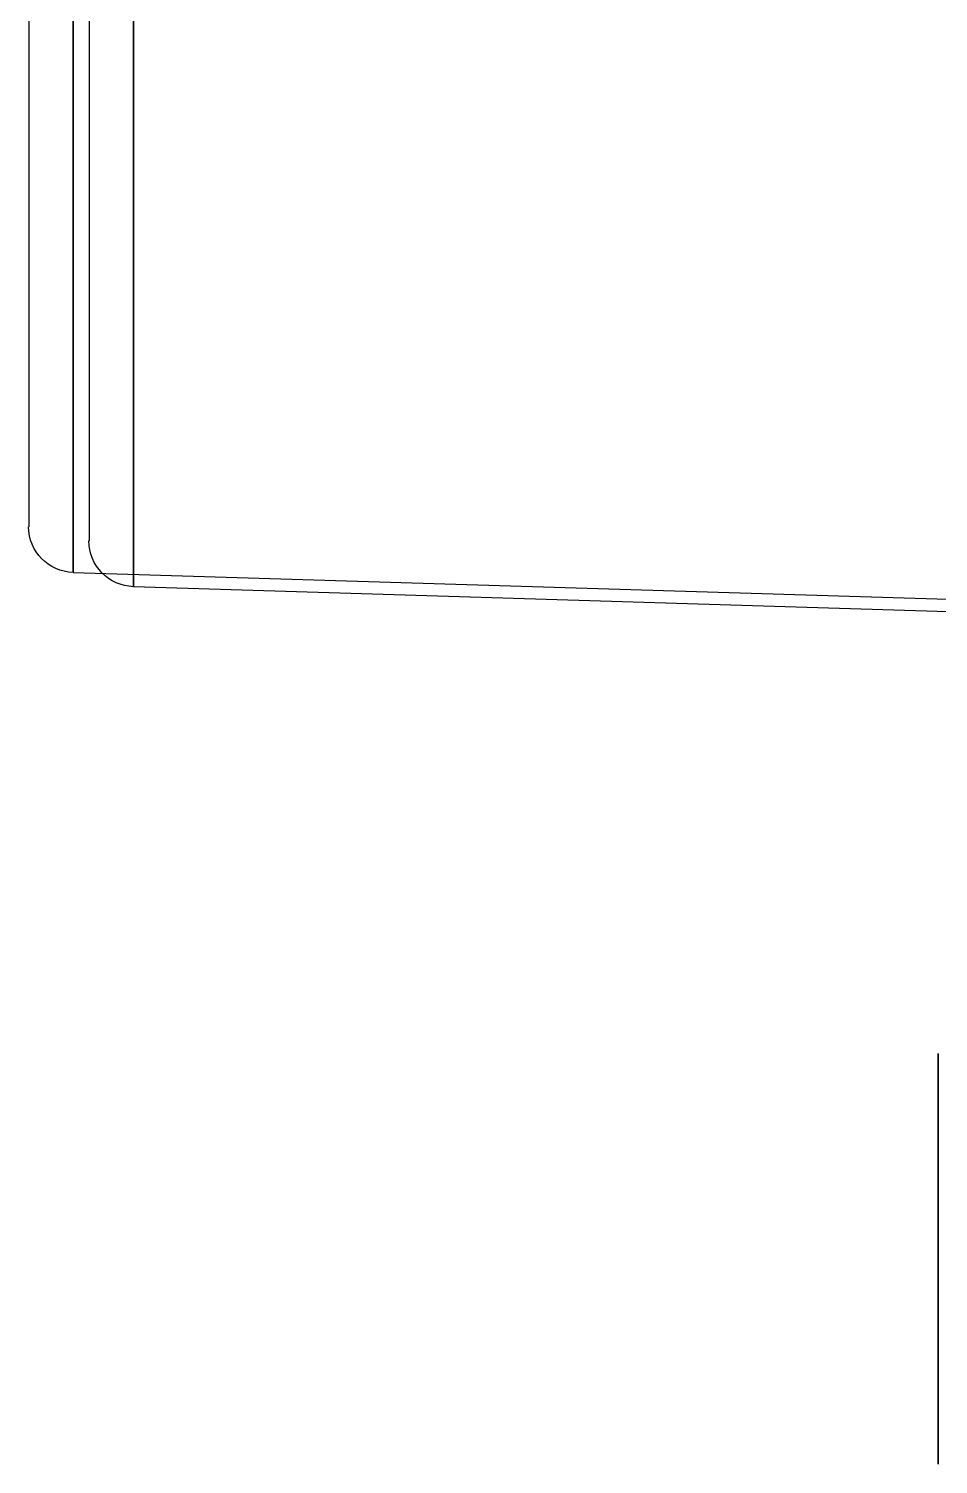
# Model space of a CAD drawing. Header units: millimetres. Extents: x -69706 to 52883, y -6882 to 68885.
# Drawn here: x 7034.2 to 7113.7, y 24911.8 to 25037.2 of the extents above; entities that cross this region are included whole.
import ezdxf

# ---------------------------------------------------------------- set-up
doc = ezdxf.new("R2010")
doc.units = ezdxf.units.MM
doc.layers.add('ac-SB', color=7, linetype='Continuous', lineweight=13)

# ---------------------------------------------------------------- blocks, each defined once
blk = doc.blocks.new('A$C15852BBE')
at = {"layer": 'ac-SB', "lineweight": -3}
for p, q in [((6065.62, 2267.24), (6065.62, 2293.74)), ((6065.62, 2267.24), (6065.62, 2293.74)), ((6065.62, 2293.74), (6065.62, 2267.24)), ((6065.62, 2293.74), (6065.62, 2267.24)), ((6065.62, 2267.24), (6065.62, 2257.86)), ((6065.62, 2257.86), (6065.62, 2267.24)), ((6065.62, 2257.86), (6065.62, 2267.24)), ((6065.62, 2267.24), (6065.62, 2257.86)), ((6135.93, 2217.07), (6032.31, 2220.24)), ((6141.2, 2215.83), (6037.58, 2219)), ((6135.93, 1968.94), (6135.93, 2217.07)), ((6135.93, 2217.07), (6135.93, 1969.01)), ((6141.2, 1967.7), (6141.2, 2215.83)), ((6141.2, 2215.83), (6141.2, 1967.77)), ((6139.81, 2069.57), (6139.81, 2213.08)), ((6145.08, 2068.33), (6145.08, 2211.84)), ((6139.81, 2098.63), (6139.81, 2195.72)), ((6145.08, 2097.39), (6145.08, 2194.49))]:
    blk.add_line(p, q, dxfattribs=at)
at = {"layer": 'ac-SB', "lineweight": -3, "extrusion": (0, 0, -1)}
for centre in [(6135.81, 2213.08), (6141.08, 2211.84)]:
    blk.add_ellipse(centre, major_axis=(2.83, 2.83), ratio=1, start_param=-0.754881, end_param=0.785398, dxfattribs=at)

msp = doc.modelspace()

# ---------------------------------------------------------------- block references
at = {"layer": 'ac-SB', "rotation": 180}
msp.add_blockref('A$C15852BBE', (13179.315, 27205.514), dxfattribs=at)

doc.saveas('drawing.dxf')
